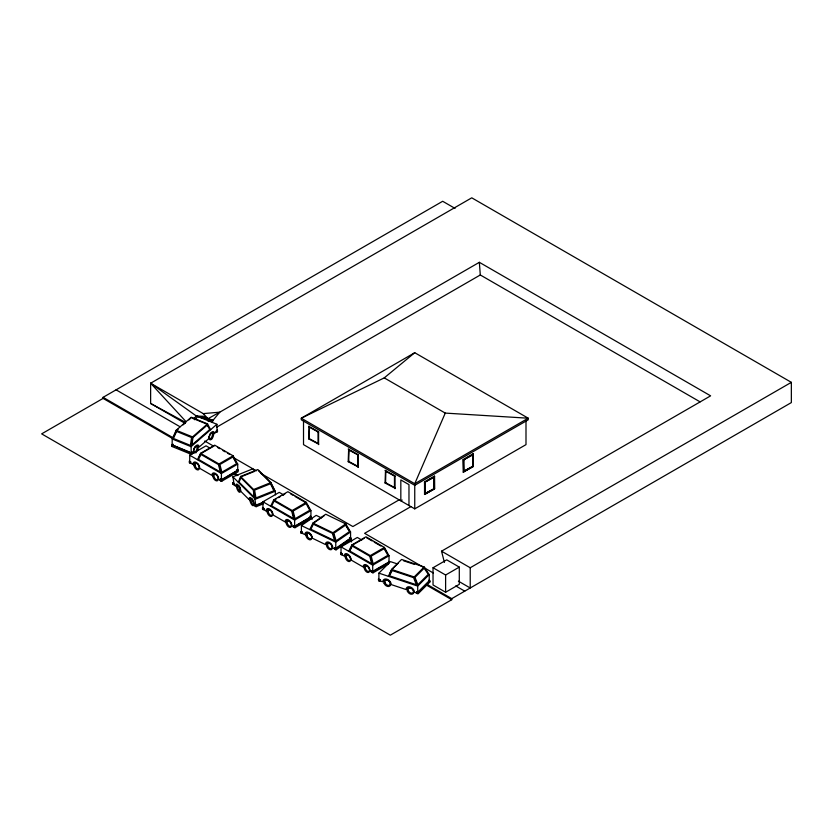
<?xml version="1.0" encoding="UTF-8"?>
<svg xmlns="http://www.w3.org/2000/svg" width="833" height="833" viewBox="0 0 833 833"><rect width="100%" height="100%" fill="white"/><g stroke="black" fill="none" stroke-linecap="round" stroke-linejoin="round"><path stroke-width="1.25" d="M210.614 429.724L207.552 423.882L192.527 436.909L191.09 446.665L191.236 452.704L172.389 445.03L173.222 444.301L171.962 444.853L172.056 446.509L190.903 454.183L192.163 453.631L192.069 451.975L191.236 452.704M232.99 484.15L233.032 482.494L232.99 484.15L235.697 486.222A4.852 1.781 68.2 0 1 237.822 484.796A4.852 1.781 68.2 0 1 240.55 491.085L249.098 499.623A4.852 1.781 68.2 0 1 251.222 498.196A4.852 1.781 68.2 0 1 253.95 504.475L256.158 506.693L263.197 503.871M254.992 506.141L255.023 504.496L255.752 505.225L263.957 501.935M309.105 426.35L308.658 438.876L318.727 444.156M348.652 449.174L348.204 461.701L358.273 466.98M385.502 470.458L385.054 482.984L395.123 488.263M212.3 422.352L213.071 420.238L219.787 412.168L479.35 262.312L710.622 395.842L441.532 551.186L444.416 562.442M238.342 482.286L240.57 476.466L257.834 469.541L270.871 482.578L275.202 491.241L275.484 494.844M414.751 352.703L384.252 377.88L301.286 418.208L414.751 483.723L528.226 418.208L414.751 352.703L301.286 418.208L301.286 419.811L414.751 485.316L528.226 419.811L528.226 418.208L445.259 413.095L414.751 483.723L414.751 508.859L303.514 444.635L303.514 420.821M172.056 446.509L172.244 438.991L176.19 430.265L191.215 417.229L207.552 423.882M173.316 437.46L176.388 430.682L178.304 429.026M388.355 576.29L391.583 569.439L401.579 559.453L424.164 566.981L429.234 574.551L429.234 580.705L417.708 592.242L416.448 591.815L416.75 593.45L418.26 593.606L429.797 582.08L429.797 580.893L428.797 580.216L428.797 581.392M389.698 573.999L391.729 569.699L398.153 563.264M197.442 459.691L200.534 453.319L214.675 445.155L233.105 455.807L237.717 464.106L237.717 470.27L221.411 479.683L220.381 479.09L220.464 480.745L221.859 481.13L238.165 471.717L238.082 470.062L236.687 469.677L237.717 470.27M198.952 457.609L200.888 453.61L213.883 446.103M270.652 506.235L273.755 499.862L287.885 491.709L306.325 502.351L310.928 510.66L310.928 516.814L294.622 526.227L293.601 525.644L293.685 527.299L295.069 527.674L311.386 518.261L311.303 516.606L309.907 516.221L310.928 516.814M309.761 529.611L312.937 523.082L325.755 514.232L345.757 523.884L350.568 531.954L350.568 538.108L335.772 548.322L334.658 547.791L334.814 549.436L336.261 549.749L351.057 539.534L350.276 537.577M348.746 551.321L351.849 544.949L365.979 536.796L384.419 547.437L389.021 555.746L389.021 561.9L372.715 571.313L371.685 570.72L371.768 572.386L373.163 572.76L388.386 563.972M349.766 550.238L351.713 546.24M416.448 593.002L414.428 592.325A4.852 3.436 45 0 0 410.221 586.963A4.852 3.436 45 0 0 406.025 589.525L391.218 584.589A4.852 3.436 45 0 0 387.012 579.227A4.852 3.436 45 0 0 382.816 581.788L380.16 580.903L380.16 579.726L378.9 579.299L378.9 573.146L390.438 561.609L397.518 563.972M391.583 569.439L414.168 576.967L424.164 566.981M429.234 574.551L417.708 586.078L417.708 592.242M416.448 591.815L418.26 592.419L429.797 580.893M193.6 418.624L196.473 416.115L203.783 416.271L208 418.687L213.071 420.238L208.198 421.425M183.073 424.892L184.978 423.237M188.789 419.926L190.695 418.27M194.464 419.717L197.161 417.375M200.409 417.562L216.903 424.278L191.09 446.665L172.244 438.991M192.163 453.631L193.443 451.975A4.852 2.291 -67.8 0 1 196.151 445.655A4.852 2.291 -67.8 0 1 199.045 447.113L208.885 438.575A4.852 2.291 -67.8 0 1 211.582 432.265A4.852 2.291 -67.8 0 1 214.477 433.722L217.049 430.307L216.903 424.278M171.962 444.853L190.872 453.017L192.069 451.975M216.216 431.036L217.423 429.984L217.507 431.64L216.247 432.192M334.658 548.968L332.867 548.104A4.852 3.04 55.4 0 0 329.139 542.345A4.852 3.04 55.4 0 0 325.422 544.511L312.313 538.18A4.852 3.04 55.4 0 0 308.585 532.422A4.852 3.04 55.4 0 0 304.857 534.588L302.504 533.453L302.504 532.266L301.4 531.735L301.4 525.571L316.186 515.356L321.423 517.887M314.197 522.676L324.016 515.898M312.937 523.082L332.94 532.735L345.757 523.884M350.568 531.954L335.772 542.168L335.772 548.322M334.658 547.791L336.261 548.562L351.057 538.347M308.658 438.876L309.459 438.408M348.204 461.701L349.006 461.243M385.054 482.984L385.866 482.515M172.816 438.658L103.084 398.393L103.084 397.341L442.677 201.274L455.047 208.417M103.084 398.393L41.65 433.868L390.323 635.173L451.757 599.698L451.757 598.646L791.35 402.578L791.35 382.347L471.759 197.827L150.627 383.232L150.627 403.474L185.218 423.445M216.58 427.235L480.297 274.973L700.074 401.86M194.912 463.263L192.912 464.418L190.747 463.169L190.747 461.982L189.726 461.388L189.726 455.234L206.032 445.822L210.437 448.362M200.534 453.319L218.975 463.96L233.105 455.807M237.717 464.106L221.411 473.529L189.726 455.234M318.373 443.552L309.168 438.585L309.459 426.954M220.381 479.09L221.859 479.943L238.082 470.062M309.168 427.121L318.373 432.088M357.909 466.376L348.704 461.409L349.006 449.778M268.122 509.806L266.133 510.962L263.967 509.713L263.967 508.536L262.936 507.943L262.936 501.778L279.242 492.365L283.657 494.906M274.109 500.154L276.275 498.905M278.441 497.655L280.606 496.406M282.772 495.156L284.938 493.907M348.704 449.955L357.909 454.922M273.755 499.862L292.196 510.514L306.325 502.351M310.928 510.66L294.622 520.073L262.936 501.778M394.769 487.659L385.564 482.692L385.866 471.061M293.601 525.644L295.069 526.487L311.303 516.606M385.564 471.228L394.769 476.195M424.538 481.849L434.462 476.122L434.607 488.815L424.538 494.479L424.538 481.849L424.986 494.375M463.221 459.514L473.134 453.787L473.279 466.49L463.221 472.144L463.221 459.514L463.658 472.04M424.986 482.12L434.607 476.57M463.658 459.795L473.279 454.235M425.049 482.14L434.253 477.174L434.253 488.627L425.049 493.594L434.253 488.627M463.721 459.806L472.925 454.839L472.925 466.293L463.721 471.27L472.925 466.293M399.142 499.842L352.88 526.55L260.844 473.425M402.183 500.039L400.829 500.82L400.829 479.933L408.972 484.629L408.972 505.516M424.538 494.479L434.607 488.815M463.221 472.144L473.279 466.49M371.768 572.386L370.039 570.959A4.852 2.801 60 0 0 366.603 565.013A4.852 2.801 60 0 0 363.167 566.992L351.089 560.015A4.852 2.801 60 0 0 347.653 554.07A4.852 2.801 60 0 0 344.216 556.048L342.051 554.799L342.051 553.612L341.03 553.029L341.03 546.865L357.336 537.452L361.751 539.992M410.877 506.62L364.615 533.328L433.243 572.958M414.751 508.859L525.998 444.635L525.998 420.821M352.203 545.24L364.104 538.368M351.849 544.949L370.289 555.601L384.419 547.437M389.021 555.746L372.715 565.159L341.03 546.865M371.685 570.72L373.163 571.573L389.469 562.16L388.813 561.359L388.813 562.546M433.035 567.742L446.717 559.849L459.295 567.106L459.295 584.339L445.613 592.242L433.035 584.974L433.035 567.742L445.613 575.009L459.295 567.106M441.532 551.186L470.218 567.752L791.35 382.347M150.627 383.232L196.473 416.115L208 418.687L219.787 412.168L203.252 413.616L150.627 383.232L186.134 421.758M308.658 426.246L318.727 431.9M348.204 449.07L358.273 454.735M385.054 470.353L395.123 476.007M234.167 484.691L232.886 476.83L252.805 468.844L254.627 470.666M241.164 476.757L254.763 471.301M240.57 476.466L253.607 489.502L270.871 482.578M254.898 504.996L256.075 505.537L263.103 502.726M380.16 580.903L378.64 580.747L378.349 579.122L380.16 579.726M302.504 533.453L301.067 533.141L300.911 531.496L302.504 532.266M190.747 463.169L189.351 462.794L189.268 461.128L190.747 461.982M263.967 509.713L262.572 509.338L262.489 507.682L263.967 508.536M342.051 554.799L340.666 554.424L340.582 552.768L342.051 553.612M232.896 482.994L234.073 483.546M403.464 560.734L414.209 564.316M378.9 573.146L417.708 586.078L414.168 576.967M192.069 418.072L207.084 424.184L208.281 426.475M176.19 430.265L192.527 436.909M349.454 537.577L350.568 538.108M350.276 538.764L351.057 539.534M301.4 525.571L335.772 542.168L332.94 532.735M150.627 403.474L185.613 422.414M384.252 377.88L445.259 413.095M472.925 454.839L472.634 466.126M434.253 477.174L433.951 488.461M458.379 581.153L470.218 587.983L470.218 567.752M217.475 447.415L219.673 448.675M222.963 450.58L225.16 451.85M227.357 453.11L229.544 454.381M116.068 389.834L180.043 426.767M204.731 441.021L213.717 446.207M233.917 457.869L256.356 470.832M455.745 585.943L464.752 591.138M290.696 493.959L292.883 495.229M295.08 496.489L306.055 502.83M366.593 537.774L372.08 540.94M374.267 542.21L380.858 546.011M103.084 397.341L172.816 437.596M234.677 473.311L238.051 475.258M349.402 539.545L351.651 540.846M427.006 584.36L451.757 598.646M233.552 473.727L236.926 475.674M310.032 517.887L312.281 519.178M348.277 539.961L351.651 541.908M425.882 584.766L451.757 599.698M258.386 470.583L270.798 482.994L274.172 489.721M273.422 489.46L275.202 491.241L255.283 499.238L232.886 476.83M203.252 413.616L208 418.687M429.797 582.08L429.495 580.445M345.445 524.374L349.173 530.642M384.148 547.916L386.533 552.217M307.846 506.048L309.033 508.203M232.844 456.276L235.822 461.659M370.289 555.601L372.715 565.159L372.715 571.313M292.196 510.514L294.622 520.073L294.622 526.227M218.975 463.96L221.411 473.529L221.411 479.683M293.685 527.299L291.946 525.873A4.852 2.801 60 0 0 288.51 519.927A4.852 2.801 60 0 0 285.084 521.906L272.995 514.929A4.852 2.801 60 0 0 269.559 508.984A4.852 2.801 60 0 0 266.133 510.962M220.464 480.745L218.735 479.329A4.852 2.801 60 0 0 215.299 473.373A4.852 2.801 60 0 0 211.863 475.362L199.785 468.385A4.852 2.801 60 0 0 196.349 462.44A4.852 2.801 60 0 0 192.912 464.418M253.607 489.502L255.752 505.225M256.075 505.537L256.158 506.693M255.304 505.402L255.398 506.547M255.023 504.496L255.117 505.641M233.302 483.4L233.396 484.556M479.35 262.312L480.297 274.973M217.007 430.89L217.038 432.046M191.663 452.871L191.694 454.037M190.872 453.017L190.903 454.183M473.134 453.787L473.134 466.418M464.023 459.983L464.023 471.436M445.613 575.009L445.613 592.242M434.462 476.122L434.462 488.752M425.34 482.307L425.34 493.771M418.26 592.419L418.26 593.606M417.448 592.502L417.448 593.679M416.75 592.263L416.75 593.45M394.977 476.08L394.977 488.711M394.467 476.372L394.467 487.826M389.386 561.692L389.386 562.869M379.348 579.799L379.348 580.986M378.64 579.56L378.64 580.747M373.163 571.573L373.163 572.76M372.351 571.532L372.351 572.708M358.117 454.797L358.117 467.428M357.617 455.089L357.617 466.553M350.901 537.879L350.901 539.066M341.238 553.57L341.238 554.747M340.666 553.237L340.666 554.424M336.261 548.562L336.261 549.749M335.439 548.551L335.439 549.738M334.814 548.249L334.814 549.436M318.581 431.973L318.581 444.603M318.071 432.265L318.071 443.718M310.719 516.273L310.719 517.46M301.681 532.266L301.681 533.443M301.067 531.964L301.067 533.141M295.069 526.487L295.069 527.674M294.257 526.446L294.257 527.622M263.145 508.484L263.145 509.661M262.572 508.151L262.572 509.338M221.859 479.943L221.859 481.13M221.037 479.902L221.037 481.078M189.924 461.94L189.924 463.117M218.152 477.257A3.072 1.77 60 0 1 216.059 479.506A3.072 1.77 60 0 1 214.227 474.789A3.072 1.77 60 0 1 217.871 476.528M209.583 434.93A3.072 1.447 -67.8 0 1 212.373 433.743A3.072 1.447 -67.8 0 1 210.687 438.47A3.072 1.447 -67.8 0 1 209.052 436.43M194.224 453.006A3.842 1.801 -67.8 0 1 194.526 448.352A3.842 1.801 -67.8 0 1 197.64 446.228A3.842 1.801 -67.8 0 1 197.338 450.882M196.296 452.402A3.842 1.801 -67.8 0 1 195.724 452.913M193.61 449.82A3.072 1.447 -67.8 0 1 196.296 446.457A3.072 1.447 -67.8 0 1 196.39 450.361A3.072 1.447 -67.8 0 1 193.652 451.705M291.373 523.801A3.072 1.77 60 0 1 289.27 526.05A3.072 1.77 60 0 1 287.437 521.333A3.072 1.77 60 0 1 291.092 523.072M350.516 557.943A3.072 1.77 60 0 1 348.413 560.192A3.072 1.77 60 0 1 346.58 555.476A3.072 1.77 60 0 1 350.235 557.215M369.613 569.605A3.072 1.77 60 0 1 366.801 570.699A3.072 1.77 60 0 1 365.854 566.065A3.072 1.77 60 0 1 369.467 568.887M240.675 489.637A3.072 1.125 68.2 0 1 239.56 491.054A3.072 1.125 68.2 0 1 237.676 487.232A3.072 1.125 68.2 0 1 238.79 485.816M239.186 486.222A3.072 1.125 68.2 0 1 240.279 488.169M254.075 503.038A3.072 1.125 68.2 0 1 253.097 504.548A3.072 1.125 68.2 0 1 251.17 501.102A3.072 1.125 68.2 0 1 251.816 498.998M252.191 499.217A3.072 1.125 68.2 0 1 253.68 501.57M191.59 437.544L190.434 445.395L173.42 438.46L176.606 431.442L191.59 437.544M193.006 437.45L191.882 445.03L209.687 429.578L207.313 425.038L193.006 437.45M240.82 477.621L239.092 482.14L254.544 497.593L253.242 490.033L240.82 477.621M392.104 570.501L389.584 575.822L416.354 584.745L413.605 577.665L392.104 570.501M200.909 454.443L198.504 459.389L220.349 472.009L218.465 464.585L200.909 454.443M274.119 500.987L271.714 505.933L293.57 518.553L291.685 511.129L274.119 500.987M313.354 524.186L310.896 529.257L334.606 540.7L332.409 533.38L313.354 524.186M352.213 546.073L349.808 551.019L371.653 563.639L369.769 556.215L352.213 546.073M424.174 568.21L415.001 577.373L417.843 584.704L428.256 574.291L424.174 568.21M345.612 525.102L333.846 533.235L336.115 540.815L349.475 531.589L345.612 525.102M232.876 457.015L219.902 464.502L221.859 472.196L236.582 463.7L232.876 457.015M306.086 503.559L293.122 511.046L295.069 518.74L309.793 510.244L306.086 503.559M384.18 548.645L371.206 556.132L373.163 563.826L387.886 555.33L384.18 548.645M270.454 483.765L254.606 490.116L255.96 497.947L273.942 490.731L270.454 483.765M213.071 420.238L203.065 418.343L196.473 416.115L213.071 420.238M193.933 465.303A3.842 2.218 60 0 0 198.275 469.885A3.842 2.218 60 0 0 197.66 464.148A3.842 2.218 60 0 0 193.933 465.303M195.047 465.199A3.072 1.77 60 0 0 198.525 468.864A3.072 1.77 60 0 0 198.035 464.273A3.072 1.77 60 0 0 195.047 465.199M212.884 476.247A3.842 2.218 60 0 0 217.226 480.828A3.842 2.218 60 0 0 216.611 475.091A3.842 2.218 60 0 0 212.884 476.247M211.738 439.012A3.842 1.801 -67.8 0 0 213.081 432.827A3.842 1.801 -67.8 0 0 209.302 436.815A3.842 1.801 -67.8 0 0 211.738 439.012M384.148 583.381A3.842 2.718 45 0 0 389.854 585.984A3.842 2.718 45 0 0 387.647 580.237A3.842 2.718 45 0 0 384.148 583.381M385.169 582.933A3.072 2.166 45 0 0 389.729 585.026A3.072 2.166 45 0 0 387.97 580.424A3.072 2.166 45 0 0 385.169 582.933M407.358 591.118A3.842 2.718 45 0 0 413.064 593.721A3.842 2.718 45 0 0 410.856 587.973A3.842 2.718 45 0 0 407.358 591.118M408.378 590.67A3.072 2.166 45 0 0 412.939 592.763A3.072 2.166 45 0 0 411.179 588.16A3.072 2.166 45 0 0 408.378 590.67M267.154 511.847A3.842 2.218 60 0 0 271.496 516.429A3.842 2.218 60 0 0 270.881 510.702A3.842 2.218 60 0 0 267.154 511.847M268.268 511.743A3.072 1.77 60 0 0 271.735 515.408A3.072 1.77 60 0 0 271.246 510.827A3.072 1.77 60 0 0 268.268 511.743M286.104 522.791A3.842 2.218 60 0 0 290.446 527.372A3.842 2.218 60 0 0 289.832 521.635A3.842 2.218 60 0 0 286.104 522.791M305.919 535.421A3.842 2.405 55.4 0 0 310.626 539.763A3.842 2.405 55.4 0 0 309.959 534.068A3.842 2.405 55.4 0 0 305.919 535.421M307.023 535.255A3.072 1.926 55.4 0 0 310.792 538.732A3.072 1.926 55.4 0 0 310.261 534.172A3.072 1.926 55.4 0 0 307.023 535.255M326.474 545.344A3.842 2.405 55.4 0 0 331.19 549.697A3.842 2.405 55.4 0 0 330.524 543.991A3.842 2.405 55.4 0 0 326.474 545.344M327.588 545.178A3.072 1.926 55.4 0 0 331.357 548.655A3.072 1.926 55.4 0 0 330.816 544.095A3.072 1.926 55.4 0 0 327.588 545.178M345.237 556.933A3.842 2.218 60 0 0 349.579 561.515A3.842 2.218 60 0 0 348.965 555.788A3.842 2.218 60 0 0 345.237 556.933M364.188 567.877A3.842 2.218 60 0 0 368.53 572.458A3.842 2.218 60 0 0 367.915 566.721A3.842 2.218 60 0 0 364.188 567.877M236.603 487.211A3.842 1.406 68.2 0 0 239.831 492.303A3.842 1.406 68.2 0 0 238.988 486.639A3.842 1.406 68.2 0 0 236.603 487.211M249.994 500.612A3.842 1.406 68.2 0 0 253.222 505.704A3.842 1.406 68.2 0 0 252.389 500.039A3.842 1.406 68.2 0 0 249.994 500.612"/></g></svg>
